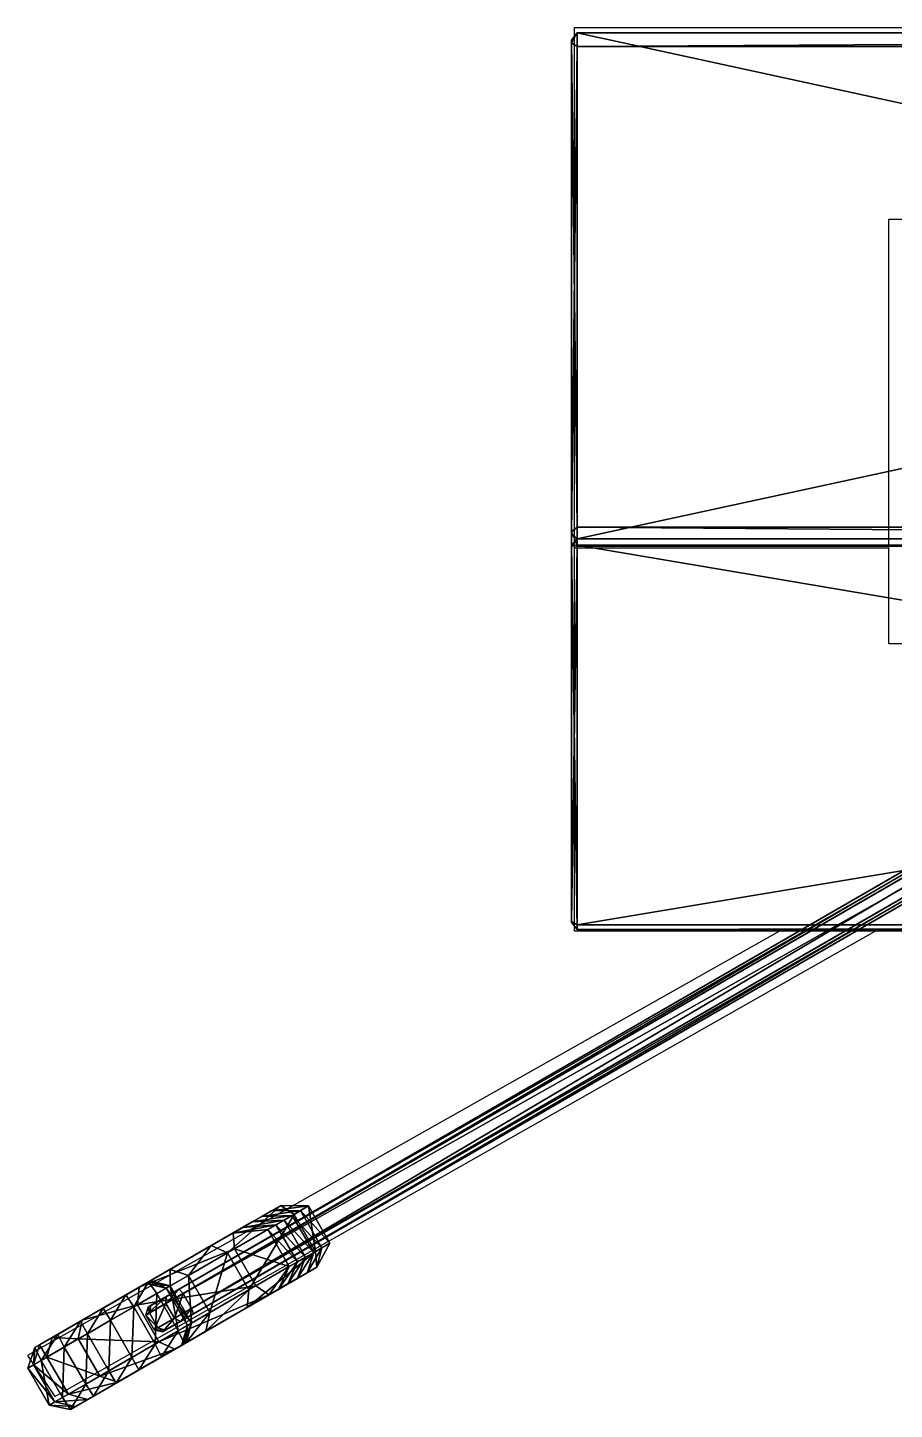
# Model space of a CAD drawing. Extents: x -10 to 581, y -20 to 494.
# Drawn here: x -10.5 to 141.3, y -13.2 to 228.6 of the extents above; entities that cross this region are included whole.
import ezdxf

# ---------------------------------------------------------------- set-up
doc = ezdxf.new("R2010")
doc.units = 0
doc.header["$LTSCALE"] = 100
doc.layers.add('2D', color=7, linetype='CONTINUOUS')
doc.layers.add('3D_MESH', color=7, linetype='CONTINUOUS')

msp = doc.modelspace()

# ---------------------------------------------------------------- linework, layer by layer
at = {"layer": '2D'}
msp.add_line((85.26, 137.52), (140.3, 137.52), dxfattribs=at)
for points in [[(85.26, 228.56), (484.91, 228.56), (484.91, 70.44), (85.26, 70.44)], [(140.3, 195.01), (427.47, 195.01), (427.47, 120.75), (140.3, 120.75)]]:
    msp.add_lwpolyline(points, close=True, dxfattribs=at)
msp.add_lwpolyline([(121.16, 70.44), (-10.46, -3.83), (-5.68, -11.02), (137.91, 70.44)], dxfattribs=at)

# ---------------------------------------------------------------- meshes
at = {"layer": '3D_MESH', "color": 0}
mesh = msp.add_polyface(dxfattribs=at)
corners = [(84.73, 225.88, 967.94), (84.73, 139.93, 711.06), (84.73, 137.88, 710.04), (84.73, 72.15, 732.03), (84.73, 71.99, 731.56), (84.73, 137.91, 709.5), (84.73, 140.34, 710.71), (84.73, 226.35, 967.78), (85.73, 225.25, 969.21), (85.73, 139.11, 711.77), (85.73, 137.8, 711.12), (85.73, 71.52, 733.3), (85.73, 70.73, 730.92), (85.73, 137.99, 708.42), (85.73, 141.15, 710), (85.73, 227.62, 968.42), (483.73, 225.25, 969.21), (483.73, 139.11, 711.77), (483.73, 137.8, 711.12), (483.73, 71.52, 733.3), (483.73, 70.73, 730.92), (483.73, 137.99, 708.42), (483.73, 141.15, 710), (483.73, 227.62, 968.42), (484.73, 225.88, 967.94), (484.73, 139.93, 711.06), (484.73, 137.88, 710.04), (484.73, 72.15, 732.03), (484.73, 71.99, 731.56), (484.73, 137.91, 709.5), (484.73, 140.34, 710.71), (484.73, 226.35, 967.78)]
mesh.append_faces([[corners[k] for k in face] for face in [(2, 5, 3, 2), (1, 6, 2, 1)]], dxfattribs={"vtx0": -1, "vtx1": -1, "vtx3": -1, "color": 0})
mesh.append_faces([[corners[k] for k in face] for face in [(26, 29, 30, 26), (25, 30, 31, 25), (2, 6, 5, 2), (1, 7, 6, 1)]], dxfattribs={"vtx0": -1, "vtx2": -1, "vtx3": -1, "color": 0})
mesh.append_faces([[corners[k] for k in face] for face in [(3, 5, 4, 3)]], dxfattribs={"vtx0": -1, "vtx3": -1, "color": 0})
mesh.append_faces([[corners[k] for k in face] for face in [(26, 27, 29, 26), (25, 26, 30, 25)]], dxfattribs={"vtx1": -1, "vtx2": -1, "vtx3": -1, "color": 0})
mesh.append_faces([[corners[k] for k in face] for face in [(0, 1, 8, 0), (1, 2, 9, 1), (2, 3, 10, 2), (3, 4, 11, 3), (4, 5, 12, 4), (5, 6, 13, 5), (6, 7, 14, 6), (7, 0, 15, 7), (8, 9, 16, 8), (9, 10, 17, 9), (10, 11, 18, 10), (11, 12, 19, 11), (12, 13, 20, 12), (13, 14, 21, 13), (14, 15, 22, 14), (15, 8, 23, 15), (16, 17, 24, 16), (17, 18, 25, 17), (18, 19, 26, 18), (19, 20, 27, 19), (20, 21, 28, 20), (21, 22, 29, 21), (22, 23, 30, 22), (23, 16, 31, 23), (24, 25, 31, 24), (0, 7, 1, 0)]], dxfattribs={"vtx1": -1, "vtx3": -1, "color": 0})
mesh.append_faces([[corners[k] for k in face] for face in [(1, 9, 8, 1), (2, 10, 9, 2), (3, 11, 10, 3), (4, 12, 11, 4), (5, 13, 12, 5), (6, 14, 13, 6), (7, 15, 14, 7), (0, 8, 15, 0), (9, 17, 16, 9), (10, 18, 17, 10), (11, 19, 18, 11), (12, 20, 19, 12), (13, 21, 20, 13), (14, 22, 21, 14), (15, 23, 22, 15), (8, 16, 23, 8), (17, 25, 24, 17), (18, 26, 25, 18), (19, 27, 26, 19), (20, 28, 27, 20), (21, 29, 28, 21), (22, 30, 29, 22), (23, 31, 30, 23), (16, 24, 31, 16), (27, 28, 29, 27)]], dxfattribs={"vtx2": -1, "vtx3": -1, "color": 0})
mesh = msp.add_polyface(dxfattribs=at)
corners = [(263.59, 144.93, 234.57), (265.88, 146.26, 234), (269.03, 148.07, 228.41), (268.54, 147.79, 225.76), (18.57, 3.47, 38.31), (16.27, 2.14, 38.87), (13.13, 0.33, 44.47), (13.61, 0.61, 47.12), (262.92, 145.7, 235.63), (265.91, 147.43, 234.89), (269.45, 149.47, 228.6), (268.81, 149.1, 225.15), (18.24, 4.43, 37.25), (15.24, 2.7, 37.98), (11.7, 0.66, 44.27), (12.34, 1.03, 47.73), (261.42, 148.3, 235.63), (264.41, 150.03, 234.89), (267.95, 152.07, 228.6), (267.31, 151.7, 225.15), (16.74, 7.03, 37.25), (13.74, 5.3, 37.98), (10.2, 3.26, 44.27), (10.84, 3.63, 47.73), (261.09, 149.26, 234.57), (263.38, 150.59, 234), (266.53, 152.4, 228.41), (266.04, 152.12, 225.76), (16.07, 7.8, 38.31), (13.77, 6.47, 38.87), (10.63, 4.66, 44.47), (11.11, 4.94, 47.12)]
mesh.append_faces([[corners[k] for k in face] for face in [(7, 2, 0, 7), (6, 4, 7, 6)]], dxfattribs={"vtx0": -1, "vtx1": -1, "vtx3": -1, "color": 0})
mesh.append_faces([[corners[k] for k in face] for face in [(31, 26, 27, 31), (31, 27, 28, 31), (7, 3, 2, 7), (7, 4, 3, 7)]], dxfattribs={"vtx0": -1, "vtx2": -1, "vtx3": -1, "color": 0})
mesh.append_faces([[corners[k] for k in face] for face in [(0, 2, 1, 0)]], dxfattribs={"vtx0": -1, "vtx3": -1, "color": 0})
mesh.append_faces([[corners[k] for k in face] for face in [(31, 24, 26, 31), (30, 31, 28, 30)]], dxfattribs={"vtx1": -1, "vtx2": -1, "vtx3": -1, "color": 0})
mesh.append_faces([[corners[k] for k in face] for face in [(0, 1, 8, 0), (1, 2, 9, 1), (2, 3, 10, 2), (3, 4, 11, 3), (4, 5, 12, 4), (5, 6, 13, 5), (6, 7, 14, 6), (7, 0, 15, 7), (8, 9, 16, 8), (9, 10, 17, 9), (10, 11, 18, 10), (11, 12, 19, 11), (12, 13, 20, 12), (13, 14, 21, 13), (14, 15, 22, 14), (15, 8, 23, 15), (16, 17, 24, 16), (17, 18, 25, 17), (18, 19, 26, 18), (19, 20, 27, 19), (20, 21, 28, 20), (21, 22, 29, 21), (22, 23, 30, 22), (23, 16, 31, 23), (29, 30, 28, 29), (5, 4, 6, 5)]], dxfattribs={"vtx1": -1, "vtx3": -1, "color": 0})
mesh.append_faces([[corners[k] for k in face] for face in [(1, 9, 8, 1), (2, 10, 9, 2), (3, 11, 10, 3), (4, 12, 11, 4), (5, 13, 12, 5), (6, 14, 13, 6), (7, 15, 14, 7), (0, 8, 15, 0), (9, 17, 16, 9), (10, 18, 17, 10), (11, 19, 18, 11), (12, 20, 19, 12), (13, 21, 20, 13), (14, 22, 21, 14), (15, 23, 22, 15), (8, 16, 23, 8), (17, 25, 24, 17), (18, 26, 25, 18), (19, 27, 26, 19), (20, 28, 27, 20), (21, 29, 28, 21), (22, 30, 29, 22), (23, 31, 30, 23), (16, 24, 31, 16), (24, 25, 26, 24)]], dxfattribs={"vtx2": -1, "vtx3": -1, "color": 0})
mesh = msp.add_polyface(dxfattribs=at)
corners = [(33.88, 22.44, 51.59), (32.2, 21.48, 53.63), (30.53, 20.52, 55.66), (28.86, 19.55, 57.69), (27.19, 18.59, 59.72), (25.52, 17.62, 61.76), (21.69, 15.41, 43.38), (19.17, 13.96, 44.45), (16.65, 12.5, 45.53), (14.13, 11.04, 46.6), (11.6, 9.59, 47.68), (9.08, 8.13, 48.75), (14.49, 11.25, 34.11), (11.41, 9.47, 34.59), (8.32, 7.69, 35.07), (5.24, 5.91, 35.55), (2.16, 4.13, 36.02), (-0.92, 2.35, 36.5), (11.06, 9.27, 24.04), (7.61, 7.28, 24.2), (4.17, 5.29, 24.36), (0.72, 3.3, 24.51), (-2.73, 1.31, 24.67), (-6.18, -0.68, 24.83), (10.21, 8.78, 13.42), (6.49, 6.64, 13.45), (2.78, 4.49, 13.48), (-0.94, 2.35, 13.5), (-4.65, 0.2, 13.53), (-8.37, -1.94, 13.56), (10.72, 9.08, 2.5), (6.74, 6.78, 2.5), (2.76, 4.48, 2.5), (-1.22, 2.18, 2.5), (-5.2, -0.12, 2.5), (-9.19, -2.42, 2.5), (38.71, 22.35, 53.29), (36.17, 20.88, 50.32), (24.52, 14.16, 42.7), (17.67, 10.2, 33.81), (14.47, 8.35, 23.94), (13.78, 7.96, 13.41), (14.46, 8.35, 2.5), (12.16, 7.02), (8.11, 4.68), (4.05, 2.34), (0, 0), (-4.05, -2.34, 0), (-8.11, -4.68, 0), (-10.43, -6.02, 2.5), (-9.44, -5.45, 13.57), (-7.08, -4.09, 24.93), (-1.6, -0.92, 36.8), (8.75, 5.05, 49.42), (25.73, 14.85, 63.03), (31.58, 18.23, 64.84), (33.01, 19.06, 62.53), (34.43, 19.88, 60.22), (35.86, 20.7, 57.91), (37.29, 21.53, 55.6), (42.46, 15.86, 53.29), (39.92, 14.39, 50.32), (28.27, 7.66, 42.7), (21.42, 3.7, 33.81), (18.22, 1.86, 23.94), (17.53, 1.46, 13.41), (18.21, 1.86, 2.5), (15.91, 0.52), (11.86, -1.82), (7.8, -4.16), (3.75, -6.5), (-0.3, -8.84, 0), (-4.36, -11.18, 0), (-6.68, -12.51, 2.5), (-5.69, -11.95, 13.57), (-3.33, -10.58, 24.93), (2.15, -7.42, 36.8), (12.5, -1.44, 49.42), (29.48, 8.36, 63.03), (35.33, 11.74, 64.84), (36.76, 12.56, 62.53), (38.18, 13.38, 60.22), (39.61, 14.21, 57.91), (41.04, 15.03, 55.6), (-2.94, -13.24, 2.5), (1.05, -10.94, 2.5), (5.03, -8.64, 2.5), (9.01, -6.35, 2.5), (12.99, -4.05, 2.5), (16.97, -1.75, 2.5), (-2.12, -12.77, 13.56), (1.6, -10.62, 13.53), (5.31, -8.48, 13.5), (9.03, -6.34, 13.48), (12.74, -4.19, 13.45), (16.46, -2.05, 13.42), (0.07, -11.5, 24.83), (3.52, -9.51, 24.67), (6.97, -7.52, 24.51), (10.42, -5.53, 24.36), (13.86, -3.54, 24.2), (17.31, -1.55, 24.04), (5.33, -8.47, 36.5), (8.41, -6.69, 36.02), (11.49, -4.91, 35.55), (14.57, -3.13, 35.07), (17.66, -1.35, 34.59), (20.74, 0.43, 34.11), (15.33, -2.7, 48.75), (17.85, -1.24, 47.68), (20.38, 0.22, 46.6), (22.9, 1.67, 45.53), (25.42, 3.13, 44.45), (27.94, 4.59, 43.38), (31.77, 6.8, 61.76), (33.44, 7.76, 59.72), (35.11, 8.73, 57.69), (36.78, 9.69, 55.66), (38.45, 10.65, 53.63), (40.13, 11.62, 51.59)]
mesh.append_faces([[corners[k] for k in face] for face in [(0, 7, 1, 0), (1, 8, 2, 1), (2, 9, 3, 2), (3, 10, 4, 3), (4, 11, 5, 4), (6, 13, 7, 6), (7, 14, 8, 7), (8, 15, 9, 8), (9, 16, 10, 9), (10, 17, 11, 10), (12, 19, 13, 12), (13, 20, 14, 13), (14, 21, 15, 14), (15, 22, 16, 15), (16, 23, 17, 16), (18, 25, 19, 18), (19, 26, 20, 19), (20, 27, 21, 20), (21, 28, 22, 21), (22, 29, 23, 22), (24, 31, 25, 24), (25, 32, 26, 25), (26, 33, 27, 26), (27, 34, 28, 27), (28, 35, 29, 28), (0, 38, 6, 0), (6, 39, 12, 6), (12, 40, 18, 12), (18, 41, 24, 18), (24, 42, 30, 24), (30, 44, 31, 30), (31, 45, 32, 31), (32, 46, 33, 32), (33, 47, 34, 33), (34, 48, 35, 34), (35, 50, 29, 35), (29, 51, 23, 29), (23, 52, 17, 23), (17, 53, 11, 17), (11, 54, 5, 11), (5, 56, 4, 5), (4, 57, 3, 4), (3, 58, 2, 3), (2, 59, 1, 2), (1, 36, 0, 1), (36, 61, 37, 36), (37, 62, 38, 37), (38, 63, 39, 38), (39, 64, 40, 39), (40, 65, 41, 40), (41, 66, 42, 41), (42, 67, 43, 42), (43, 68, 44, 43), (44, 69, 45, 44), (45, 70, 46, 45), (46, 71, 47, 46), (47, 72, 48, 47), (48, 73, 49, 48), (49, 74, 50, 49), (50, 75, 51, 50), (51, 76, 52, 51), (52, 77, 53, 52), (53, 78, 54, 53), (54, 79, 55, 54), (55, 80, 56, 55), (56, 81, 57, 56), (57, 82, 58, 57), (58, 83, 59, 58), (59, 60, 36, 59), (60, 119, 61, 60), (61, 113, 62, 61), (62, 107, 63, 62), (63, 101, 64, 63), (64, 95, 65, 64), (65, 89, 66, 65), (66, 89, 67, 66), (67, 88, 68, 67), (68, 87, 69, 68), (69, 86, 70, 69), (70, 85, 71, 70), (71, 84, 72, 71), (72, 84, 73, 72), (73, 90, 74, 73), (74, 96, 75, 74), (75, 102, 76, 75), (76, 108, 77, 76), (77, 114, 78, 77), (78, 114, 79, 78), (79, 115, 80, 79), (80, 116, 81, 80), (81, 117, 82, 81), (82, 118, 83, 82), (83, 119, 60, 83), (90, 85, 91, 90), (91, 86, 92, 91), (92, 87, 93, 92), (93, 88, 94, 93), (94, 89, 95, 94), (96, 91, 97, 96), (97, 92, 98, 97), (98, 93, 99, 98), (99, 94, 100, 99), (100, 95, 101, 100), (102, 97, 103, 102), (103, 98, 104, 103), (104, 99, 105, 104), (105, 100, 106, 105), (106, 101, 107, 106), (108, 103, 109, 108), (109, 104, 110, 109), (110, 105, 111, 110), (111, 106, 112, 111), (112, 107, 113, 112), (114, 109, 115, 114), (115, 110, 116, 115), (116, 111, 117, 116), (117, 112, 118, 117), (118, 113, 119, 118)]], dxfattribs={"vtx0": -1, "vtx3": -1, "color": 0})
mesh.append_faces([[corners[k] for k in face] for face in [(0, 6, 7, 0), (1, 7, 8, 1), (2, 8, 9, 2), (3, 9, 10, 3), (4, 10, 11, 4), (6, 12, 13, 6), (7, 13, 14, 7), (8, 14, 15, 8), (9, 15, 16, 9), (10, 16, 17, 10), (12, 18, 19, 12), (13, 19, 20, 13), (14, 20, 21, 14), (15, 21, 22, 15), (16, 22, 23, 16), (18, 24, 25, 18), (19, 25, 26, 19), (20, 26, 27, 20), (21, 27, 28, 21), (22, 28, 29, 22), (24, 30, 31, 24), (25, 31, 32, 25), (26, 32, 33, 26), (27, 33, 34, 27), (28, 34, 35, 28), (0, 36, 37, 0), (0, 37, 38, 0), (6, 38, 39, 6), (12, 39, 40, 12), (18, 40, 41, 18), (24, 41, 42, 24), (30, 42, 43, 30), (30, 43, 44, 30), (31, 44, 45, 31), (32, 45, 46, 32), (33, 46, 47, 33), (34, 47, 48, 34), (35, 48, 49, 35), (35, 49, 50, 35), (29, 50, 51, 29), (23, 51, 52, 23), (17, 52, 53, 17), (11, 53, 54, 11), (5, 54, 55, 5), (5, 55, 56, 5), (4, 56, 57, 4), (3, 57, 58, 3), (2, 58, 59, 2), (1, 59, 36, 1), (36, 60, 61, 36), (37, 61, 62, 37), (38, 62, 63, 38), (39, 63, 64, 39), (40, 64, 65, 40), (41, 65, 66, 41), (42, 66, 67, 42), (43, 67, 68, 43), (44, 68, 69, 44), (45, 69, 70, 45), (46, 70, 71, 46), (47, 71, 72, 47), (48, 72, 73, 48), (49, 73, 74, 49), (50, 74, 75, 50), (51, 75, 76, 51), (52, 76, 77, 52), (53, 77, 78, 53), (54, 78, 79, 54), (55, 79, 80, 55), (56, 80, 81, 56), (57, 81, 82, 57), (58, 82, 83, 58), (59, 83, 60, 59), (61, 119, 113, 61), (62, 113, 107, 62), (63, 107, 101, 63), (64, 101, 95, 64), (65, 95, 89, 65), (67, 89, 88, 67), (68, 88, 87, 68), (69, 87, 86, 69), (70, 86, 85, 70), (71, 85, 84, 71), (73, 84, 90, 73), (74, 90, 96, 74), (75, 96, 102, 75), (76, 102, 108, 76), (77, 108, 114, 77), (79, 114, 115, 79), (80, 115, 116, 80), (81, 116, 117, 81), (82, 117, 118, 82), (83, 118, 119, 83), (90, 84, 85, 90), (91, 85, 86, 91), (92, 86, 87, 92), (93, 87, 88, 93), (94, 88, 89, 94), (96, 90, 91, 96), (97, 91, 92, 97), (98, 92, 93, 98), (99, 93, 94, 99), (100, 94, 95, 100), (102, 96, 97, 102), (103, 97, 98, 103), (104, 98, 99, 104), (105, 99, 100, 105), (106, 100, 101, 106), (108, 102, 103, 108), (109, 103, 104, 109), (110, 104, 105, 110), (111, 105, 106, 111), (112, 106, 107, 112), (114, 108, 109, 114), (115, 109, 110, 115), (116, 110, 111, 116), (117, 111, 112, 117), (118, 112, 113, 118)]], dxfattribs={"vtx2": -1, "vtx3": -1, "color": 0})

doc.saveas('drawing.dxf')
